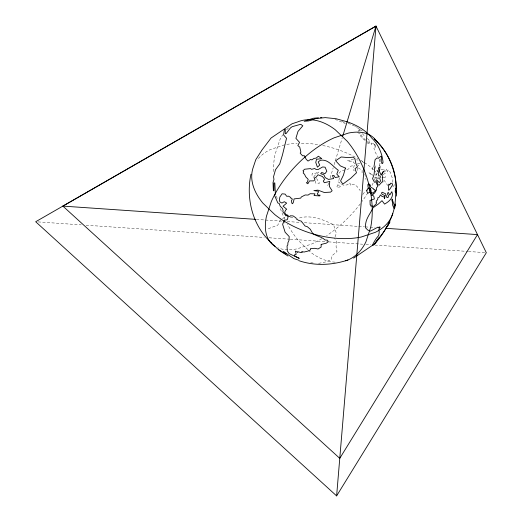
<?xml version="1.0" encoding="UTF-8"?>
<svg xmlns="http://www.w3.org/2000/svg" width="522" height="522" viewBox="0 0 522 522"><rect width="100%" height="100%" fill="white"/><g stroke="black" fill="none" stroke-linecap="round" stroke-linejoin="round"><path stroke-width="0.39" stroke-dasharray="2.61 1.96" d="M362.072 172.926L362.118 170.361L358.431 167.96M392.805 182.328L392.877 179.894L390.678 173.2L388.968 169.944L387.611 170.276L387.481 171.516L386.443 169.089L385.073 173.715L384.57 173.611L382.495 175.301M357.616 170.426L357.818 167.562M339.326 177.95L338.889 180.534L337.747 181.689L339.783 182.733L340.736 184.266L344.187 185.317L347.691 184.762L349.159 182.844L350.073 183.437L350.562 185.33L351.365 184.279L354.099 184.188L357.192 186.628L360.265 190.667M327.809 185.656L328.749 182.543M330.158 177.871L333.212 167.751M334.152 164.639L335.091 161.526M335.326 160.75L342.145 138.18M374.411 180.279L377.791 170.055M335.052 236.844L336.364 233.301L333.551 224.708C322.668 219.279 309.507 214.098 297.475 218.62M280.647 219.625L277.75 225.132L266.683 229.334M362.777 194.458L365.517 190.974M313.787 176.925L315.451 174.733L318.935 171.973L314.459 173.611L312.371 173.18L311.96 175.092L313.37 177.467M377.138 173.493L376.134 174.72L375.174 173.663M384.127 172.084L384.982 171.105L384.57 168.919L381.615 169.859L379.775 165.389L380.368 163.51L382.248 163.321M338.974 173.317L341.081 170.942L348.585 168.984L351.025 166.094L352.722 165.82L353.74 164.913L354.236 165.239L353.179 169.983L354.412 170.374M392.838 186.511L393.777 186.041L394.502 184.305L395.513 184.99M383.787 177.728L385.778 176.932L384.942 176.162L383.761 176.051M284.542 144.829L270.331 149.56A73.511 43.959 18.3 0 0 257.092 160.156M282.409 218.477L286.604 217.08M318.622 263.356L325.571 261.953L331.594 259.499L331.927 255.806L336.997 251.513L336.103 246.821L336.266 240.994L334.53 238.267M353.524 159.478L351.371 159.595L351.632 160.443L347.508 160.293L348.533 161.526L351.299 161.729L352.761 161.22L353.831 162.805L355.782 164.078M256.367 219.403L281.573 221.132M287.263 221.524L301.083 222.476M304.339 222.698L357.994 226.391M358.803 226.444L364.5 226.835M365.309 226.894L369.374 227.168M370.189 227.227L375.064 227.559M38.119 221.909L81.23 224.871M86.11 225.204L264.256 237.451M269.137 237.791L289.469 239.187M290.284 239.239L327.705 241.816M328.514 241.869L362.679 244.218M365.935 244.44L370.816 244.779M374.881 245.059L467.614 251.428M468.43 251.487L484.697 252.602M310.74 262.807L313.102 262.971M359.984 163.588L357.942 163.184L357.694 163.934L358.771 165.389L357.577 164.861M356.5 159.752L358.046 160.104M290.376 217.217L294.323 218.222M334.98 119.492L337.806 120.321M372.584 174.668L371.331 174.257L369.237 172.24L369.041 172.828L372.688 175.764M341.93 121.463L345.773 122.807M339.28 121.078L345.44 123.557M348.102 123.231L354.666 126.089M360.095 129.469L357.629 128.255L358.621 131.316M355.397 126.409L357.439 127.472M361.955 161.507L364.056 162.688M374.561 177.147L377.837 179.177L378.085 178.792L374.424 175.849M360.643 129.821L362.301 130.898M357.498 132.444L360.911 134.324L360.467 135.472L361.354 137.345L365.452 140.79M360.395 130.768L359.201 129.75L359.743 132.118M365.811 140.274L361.89 136.477L361.668 134.865L360.428 132.875M373.563 169.839L370.842 167.223A73.511 43.959 18.3 0 0 363.912 162.238M374.104 170.361L376.825 172.978M378.913 178.994L378.091 178.204L378.085 175.757M307.771 249.542L298.532 240.642A73.511 45.962 71.6 0 1 287.478 224.388M308.313 250.064L310.492 252.159A73.511 45.962 71.6 0 0 336.064 262.175M367.449 138.474L370.085 141.318L368.852 141.534L370.202 143.485L371.768 144.568L371.103 143.041L371.775 143.289L371.533 142.513L374.431 144.431L373.817 143.348L375.455 145.377L375.553 146.167L374.183 144.966L375.612 147.217L374.587 146.773L374.718 147.374L373.922 148.274L375.174 152.176L378.241 157.298M362.333 133.632L365.387 136.947M367.436 141.553L369.361 143.883L368.565 144.359L367.488 142.669M378.137 172.267L376.003 168.958L375.201 165.441M316.547 178.459L319.471 183.17L318.224 183.574L315.797 183.189L315.157 180.671M364.774 173.826L365.981 179.477M379.709 159.119L379.801 161.442M372.682 167.164L372.786 171.027M380.225 158.962A73.511 36.866 -46.1 0 1 379.24 165.676M373.145 183.026A73.511 36.866 -46.1 0 1 371.762 185.812M367.814 192.833A73.511 36.866 -46.1 0 1 362.151 201.322M360.271 203.854A73.511 36.866 -46.1 0 1 326.596 235.69M321.82 238.698A73.511 36.866 -46.1 0 1 311.614 244.035L297.403 248.766A73.511 36.866 -46.1 0 1 288.575 249.738M287.824 249.731A73.511 36.866 -46.1 0 1 277.75 247.748M284.947 219.488A73.511 45.962 71.6 0 1 280.288 208.461M277.169 198.523A73.511 45.962 71.6 0 1 276.21 194.634M273.45 171.588A73.511 45.962 71.6 0 1 275.022 154.499L279.851 139.896A73.511 45.962 71.6 0 1 282.715 134.846M286.571 129.861A73.511 45.962 71.6 0 1 289.338 127.146M286.793 144.411A73.511 43.959 18.3 0 1 297.201 143.328M301.364 143.243A73.511 43.959 18.3 0 1 319.647 144.907M322.733 145.494A73.511 43.959 18.3 0 1 357.74 158.486M360.526 160.11A73.511 43.959 18.3 0 1 363.247 161.807M383.885 180.07A73.511 43.959 18.3 0 1 387.722 185.551M337.825 184.873L336.931 186.615L337.897 188.135L340.912 185.917L337.825 184.873"/><path stroke-width="0.78" d="M336.618 495.9L486.321 252.72L375.977 26.1L35.679 221.739L336.618 495.9L375.99 26.107L62.875 206.105L339.763 458.349L477.506 234.6L385.634 228.29M250.958 174.263C245.732 198.523 252.641 225.948 271.368 242.808M374.692 243.937C384.694 232.505 392.472 218.92 395.219 203.958L394.841 207.632L394.136 208.728L392.59 205.022L392.596 202.706L391.826 200.076L392.166 199.097L394.123 204.95L394.201 207.11L394.834 205.87L395.402 199.769L396.002 189.93L395.5 192.892L395.18 191.072L395.852 188.142L395.917 188.605C396.935 170.433 387.67 151.25 374.404 138.996M342.615 136.62L375.977 26.1M388.205 224.643L389.914 221.139M389.921 222.209L383.592 232.068L374.626 243.865L353.616 258.103M377.373 239.957C367.873 253.111 374.685 239.363 378.659 235.676L379.285 231.807L378.659 230.124L380.12 227.318L379.853 226.763L378.339 227.99L378.078 227.083L370.503 231.115L367.879 230.124L365.654 227.977C364.604 219.658 369.915 214.705 373.015 207.782L378.333 204.056L382.006 200.683L384.577 204.109C388.949 201.583 394.254 197.447 391.82 191.672L389.803 195.032L388.146 192.266L387.396 193.975L388.564 195.809L388.029 197.584L386.978 197.59L385.451 193.695L382.111 192.22L381.517 193.133L382.117 194.308L385.458 195.828L384.505 196.194L384.884 197.27L384.466 198.621L384.251 197.068L381.947 196.35L380.414 194.928L379.116 197.309L377.876 197.642L377.68 199.691L376.603 200.657L376.055 202.366L376.662 202.81L375.833 204.35L373.119 206.647L372.219 205.962L370.868 206.092L370.666 205.029L370.189 204.957L370 200.428L374.378 198.967L373.85 196.403L373.067 195.515L371.847 195.574L371.697 194.647L373.413 194.262L373.08 193.453L374.548 193.238L376.636 189.688L376.31 188.077L377.843 186.217L376.388 183.013L377.041 181.362L378.019 184.814L379.122 185.212L382.039 181.91L382.913 181.93L382.241 177.454L383.05 177.591L381.928 174.694L383.5 171.216L381.047 174.987L379.54 171.594L379.82 167.699L379.337 166.942L378.43 168.228L378.965 170.289L378.189 173.467L378.704 175.712L380.14 175.953L380.44 177.062L379.664 178.185L380.564 180.984L379.292 182.609L376.708 179.738L376.081 180.214L375.892 181.728L375.194 182.315L374.424 182.165L372.571 178.694L374.072 174.557L374.659 168.515L373.993 166.557L375.064 159.725L376.884 158.016L378.378 158.257L380.962 156.235L381.608 156.463L381.171 161.722L382.587 163.614L383.044 162.29C382.111 153.142 378.274 144.313 371.586 137.867A29.747 13.931 22.6 0 0 346.686 121.672L336.09 118.722L325.245 117.62L315.608 118.618L308.815 120.876L304.215 121.267L313.161 118.285L318.427 117.789M385.497 228.721L386.658 227.057M377.784 239.363L378.985 237.686M387.043 226.509L388.401 224.754M347.933 259.995C332.155 265.274 314.642 266.122 298.78 260.635M320.469 117.718L321.826 117.665M62.875 206.105L255.558 219.344M298.277 260.028L294.01 258.658L283.537 251.611L286.187 254.012L283.557 252.739L277.684 248.922L271.296 242.874M278.65 249.96L288.013 256.041M374.339 139.061C390.123 153.207 397.581 175.262 396.342 196.122M345.681 260.811A73.511 45.962 71.6 0 0 365.857 241.98L370.685 227.37A73.511 45.962 71.6 0 0 347.176 141.227L335.215 129.71A73.511 45.962 71.6 0 0 297.775 121.88L292.085 123.773L271.081 138.004L262.116 149.807L255.787 159.66L253.372 166.962A73.511 43.959 18.3 0 0 262.899 203.136L274.859 214.653A73.511 43.959 18.3 0 0 361.165 237.04L375.377 232.31A73.511 43.959 18.3 0 0 392.825 213.465M275.035 246.345A73.511 36.866 -46.1 0 1 266.468 216.193L271.296 201.59A73.511 36.866 -46.1 0 1 334.087 137.834L348.298 133.103A73.511 36.866 -46.1 0 1 377.302 142.513M321.174 244.453L321.108 247.095L318.035 248.987L314.988 248.322L310.57 248.511L310.636 249.744L308.248 251.004L304.15 252.028L301.736 251.65L302.205 252.433L300.953 252.615L297.762 251.663L297.86 252.4L295.387 251.102L296.215 254.273L294.525 254.827L294.963 256.171L299.256 258.351L289.071 253.601L287.283 250.828L287.048 245.914L287.818 244.883L287.883 242.834L288.992 240.361L289.201 236.583L285.11 232.225L282.643 224.362L283.139 222.861L284.079 222.757L283.622 221.406L284.797 220.173L287.276 219.729L287.981 217.602L287.57 215.991L286.663 215.39L285.978 215.912L282.807 211.612L283.133 210.816L282.585 208.591L280.197 206.236L279.198 203.45L277.867 203.019L274.546 195.345L275.381 193.956L274.813 182.961L273.946 182.935L273.998 190.647L273.384 190.758L273.026 182.556L273.959 179.398L273.561 176.71L275.518 169.696L279.72 163.947L282.435 155.021L286.539 138.252L283.59 134.944L284.392 129.502L285.26 129.273L285.273 133.762L286.173 133.528L290.493 127.883L292.176 126.683L300.698 124.295L302.825 125.795L297.997 131.44L295.902 138.33L299.55 142.369L297.821 145.605L299.726 147.047L300.9 152.137L300.157 153.161L302.636 155.869L304.254 155.595L306.199 159.301L308.045 161.076L310.753 159.36L311.856 159.96L313.885 158.427L316.162 158.114L318.387 156.208L321.774 158.649L316.567 159.243L315.751 162.368L317.409 167.164L319.751 165.109L318.192 161.937L320.325 160.287C328.129 158.812 332.697 166.433 338.276 170.257L336.788 174.087L339.222 176.795L335.163 177.526L333.897 175.418L332.429 175.516L333.617 178.576L328.488 179.405L325.167 177.591L323.894 174.798L320.652 173.676L321.761 172.475L324.945 173.735L326.831 171.268L325.108 167.203L322.661 166.955L318.231 169.467L316.097 169.448L314.668 168.521L311.549 169.324L310.538 168.599L304.626 169.232L302.943 170.798L303.765 171.503L303.151 173.004L304.522 174.257L305.709 176.782L308.182 179.346L307.36 182.295L306.316 182.752L307.876 183.77L309.52 180.912L313.885 180.866L314.929 179.405L314.179 177.976L315.771 177.584L318.028 174.785L322.439 176.501L324.658 179.287L323.275 181.114L324.351 182.733L329.754 181.428L329.369 186.465L332.149 190.726L330.576 192.129L324.253 192.487L317.944 190.132L313.918 190.595L318.413 191.274L318.355 192.259L317.219 193.845L318.27 195.104L320.058 195.156L319.797 195.92L314.081 195.554L314.975 193.819L310.107 193.714L308.097 195.078L305.181 194.974L301.298 196.99L300.744 198.106L294.069 198.908L293.455 202.131L292.588 203.71L291.818 203.175L291.511 200.435L292.255 199.528L291.831 198.288L290.813 198.171L290.597 197.381L288.607 196.194L286.741 196.305L285.084 194.099L282.095 193.792L279.812 197.094L279.361 200.468L279.955 201.936L281.939 203.065L284.275 201.707L286.676 203.11L283.074 206.203L286.722 209.231L285.906 209.805L284.634 212.193L285.664 214.327L287.909 215.253L288.627 216.532L289.945 216.558L290.193 215.808L293.057 215.886L295.981 217.896L296.32 218.966L298.884 220.499L301.207 221.093L305.102 226.046L307.262 226.652L310.296 229.249L312.724 233.549C316.678 236.303 321.598 236.623 325.082 239.976L327.516 240.198L328.273 241.758L326.367 243.135L321.174 244.453M345.42 168.084L343.437 175.151L340.592 180.906L342.823 184.135L350.836 178.211L356.513 172.756L355.032 168.671L357.459 166.883L355.984 163.804L354.81 158.401L352.735 157.194L348.272 157.618L341.205 156.972L335.633 160.75L340.364 165.885L345.42 168.084M389.021 184.181L388.414 186.008L388.466 190.106L389.379 189.832L392.583 184.899L392.126 183.444L390.724 183.163L389.771 185.023L389.021 184.181M375.148 190.341L374.666 191.724L370.777 193.779L371.644 192.279L370.783 191.789L371.175 191L370.418 188.318L369.446 188.644L368.043 187.32L367.84 184.547L369.113 183.894L369.322 185.193L370.294 184.873L370.522 186.987L373.537 188.781L373.693 189.59L374.848 189.551L375.148 190.341M369.915 192.083L367.736 193.336L366.353 190.171L367.508 190.106L367.325 188.971L368.238 188.475L369.432 189.232L369.915 192.083"/></g></svg>
